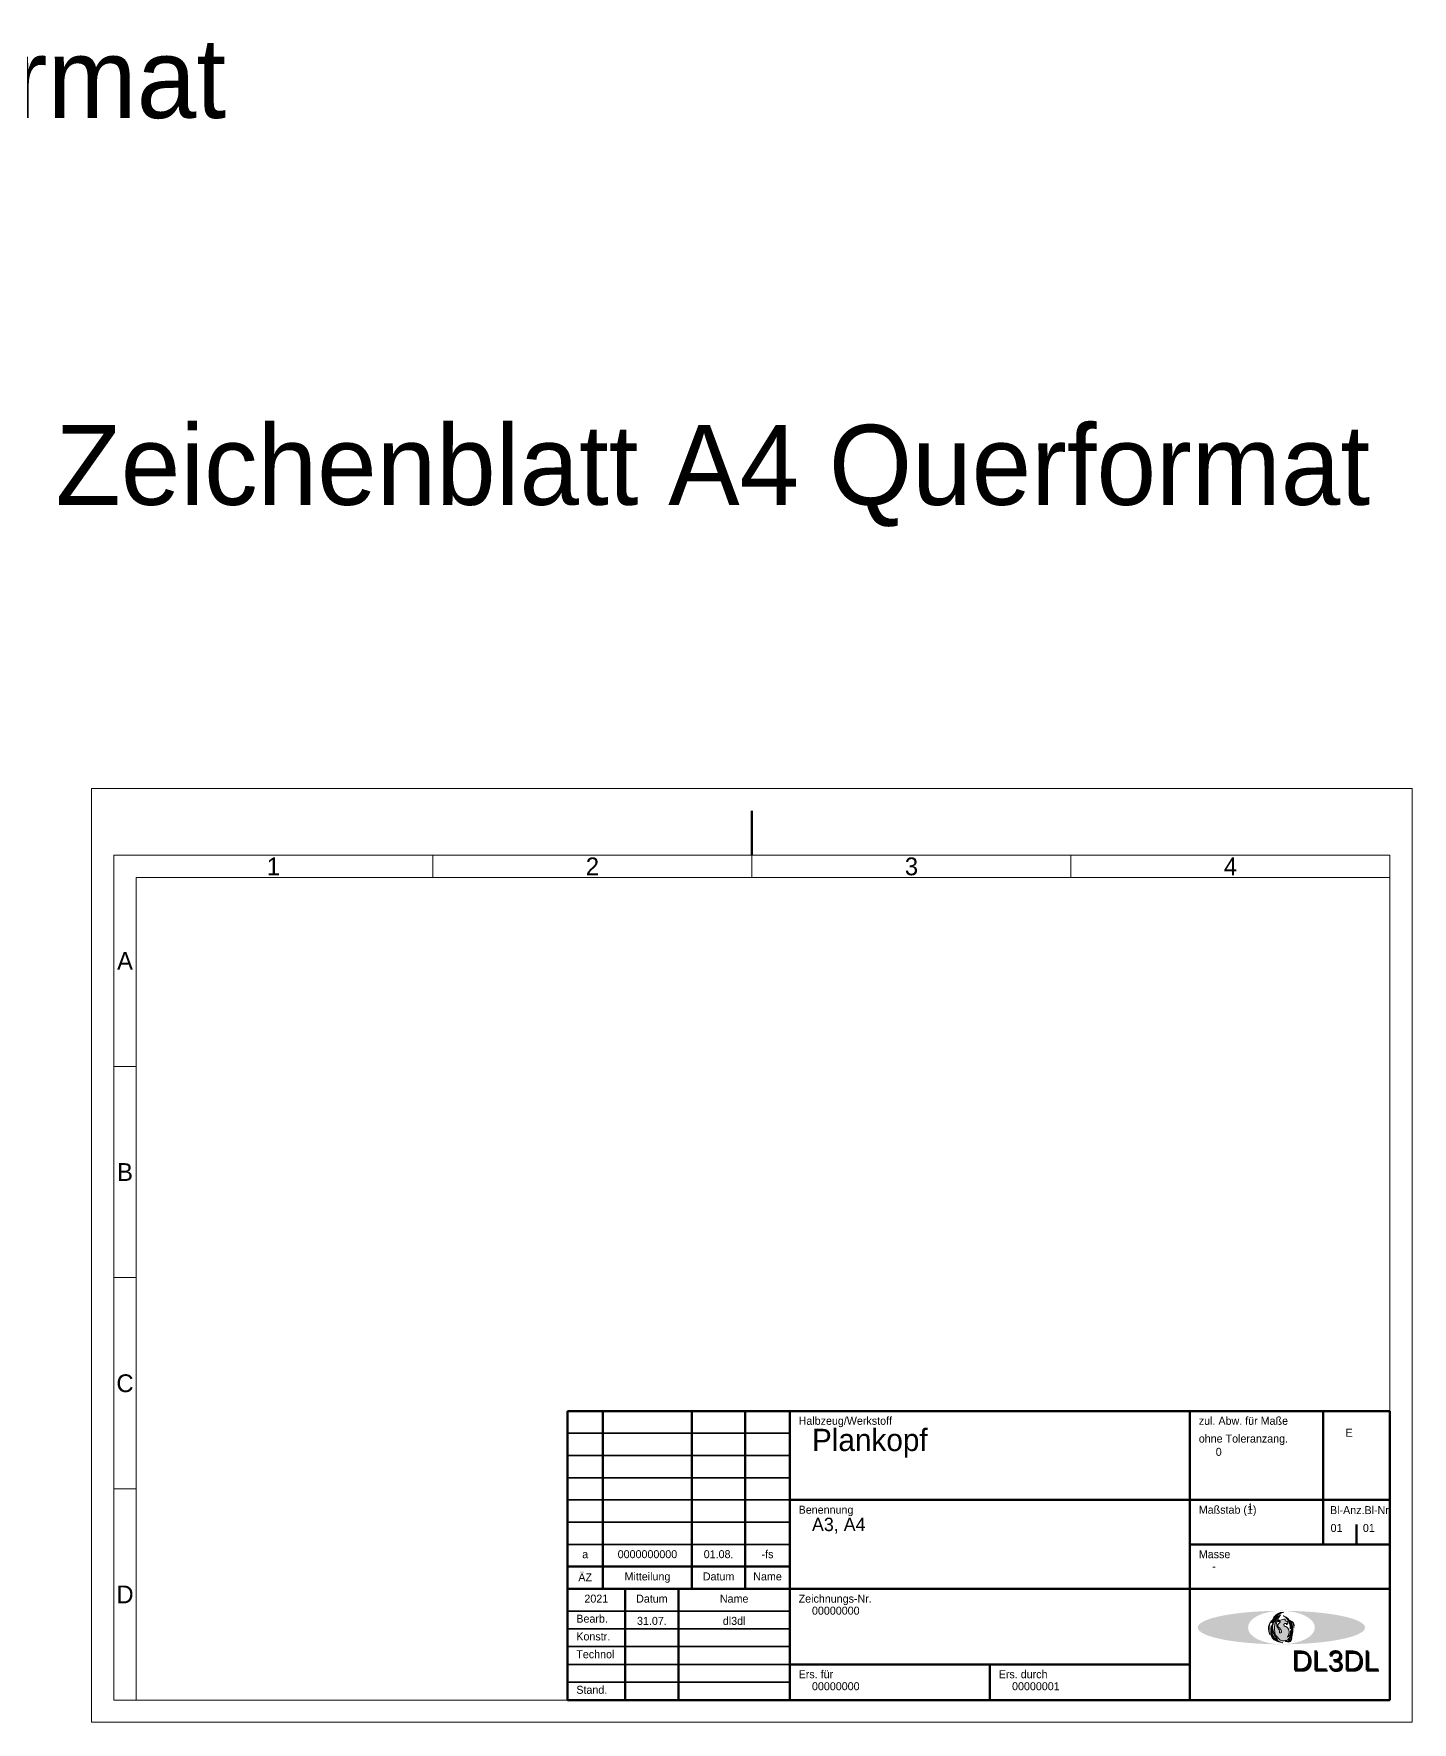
# Model space of a CAD drawing. Header units: millimetres. Extents: x -10 to 4154, y -219 to 3798.
# Drawn here: x 3835.8 to 4145.9, y 367.3 to 747.1 of the extents above; entities that cross this region are included whole.
import ezdxf
from ezdxf.enums import TextEntityAlignment as Align

# ---------------------------------------------------------------- set-up
doc = ezdxf.new("R2010")
doc.units = ezdxf.units.MM
for name, color, linetype, lineweight, true_color in [('_Logo_A_oval', 1, 'Continuous', 5, 0xff0000), ('_Logo_B_oval', 30, 'Continuous', 5, 0xff7f00), ('_Logo_C_oval', 16, 'Continuous', 5, 0x4c0000), ('_Logo_Phoenix', 96, 'Continuous', 5, 0x004c00), ('_Logo_Text1', 5, 'Continuous', 5, 0x0000ff), ('_Logo_Text2', 1, 'Continuous', 5, 0xff0000), ('Begrenzungslinie Felder', 5, 'Continuous', 50, 0x0000ff), ('Begrenzungslinie Schriftfeld', 30, 'Continuous', 100, 0xff7f00), ('Blattformate', 2, 'Continuous', 5, 0xffff00), ('Legende', 7, 'Continuous', 5, 0x000000), ('Lochung', 94, 'Continuous', 50, 0x008000), ('PK_Txt_ausgef', 3, 'Continuous', 5, 0x00ff00), ('Text_Ausgef', 3, 'Continuous', 5, 0x00ff00), ('Text_Vorgabe', 1, 'Continuous', 5, 0xff0000), ('Zeichnungsrahmen_1', 7, 'Continuous', 5, 0x000000), ('Zeilenlinie', 134, 'Continuous', 35, 0x008080)]:
    doc.layers.add(name, color=color, linetype=linetype, lineweight=lineweight, true_color=true_color)
doc.styles.add('textstyle323', font='')
doc.styles.add('textstyle325', font='')
doc.styles.add('textstyle327', font='')
doc.styles.add('textstyle329', font='')
doc.styles.add('textstyle331', font='')
doc.styles.add('textstyle333', font='')
doc.styles.add('textstyle335', font='')
doc.styles.add('textstyle337', font='')
doc.styles.add('textstyle564', font='')
doc.styles.add('textstyle565', font='')
doc.styles.add('textstyle778', font='')
doc.styles.add('textstyle779', font='')
doc.styles.add('textstyle780', font='')
doc.styles.add('textstyle781', font='')
doc.styles.add('textstyle782', font='')
doc.styles.add('textstyle783', font='')
doc.styles.add('textstyle784', font='')
doc.styles.add('textstyle785', font='')
doc.styles.add('textstyle786', font='')
doc.styles.add('textstyle787', font='')
doc.styles.add('textstyle788', font='')
doc.styles.add('textstyle789', font='')
doc.styles.add('textstyle790', font='')
doc.styles.add('textstyle791', font='')
doc.styles.add('textstyle792', font='')
doc.styles.add('textstyle793', font='')
doc.styles.add('textstyle794', font='')
doc.styles.add('textstyle795', font='')
doc.styles.add('textstyle844', font='')
doc.styles.add('textstyle845', font='')
doc.styles.add('textstyle856', font='')
doc.styles.add('textstyle857', font='')
doc.styles.add('textstyle858', font='')
doc.styles.add('textstyle859', font='')
doc.styles.add('textstyle860', font='')
doc.styles.add('textstyle861', font='')
doc.styles.add('textstyle862', font='')
doc.styles.add('textstyle863', font='')
doc.styles.add('textstyle864', font='')
doc.styles.add('textstyle865', font='')
doc.styles.add('textstyle866', font='')
doc.styles.add('textstyle867', font='')
doc.styles.add('textstyle868', font='')
doc.styles.add('textstyle869', font='')
doc.styles.add('textstyle870', font='')
doc.styles.add('textstyle871', font='')
doc.styles.add('textstyle872', font='')
doc.styles.add('textstyle873', font='')
doc.styles.add('textstyle874', font='')
doc.styles.add('textstyle875', font='')
doc.styles.get('textstyle323').set_extended_font_data('TGL 31034-1')
doc.styles.get('textstyle325').set_extended_font_data('TGL 31034-1')
doc.styles.get('textstyle327').set_extended_font_data('TGL 31034-1')
doc.styles.get('textstyle329').set_extended_font_data('TGL 31034-1')
doc.styles.get('textstyle331').set_extended_font_data('TGL 31034-1')
doc.styles.get('textstyle333').set_extended_font_data('TGL 31034-1')
doc.styles.get('textstyle335').set_extended_font_data('TGL 31034-1')
doc.styles.get('textstyle337').set_extended_font_data('TGL 31034-1')
doc.styles.get('textstyle564').set_extended_font_data('TGL 31034-1')
doc.styles.get('textstyle565').set_extended_font_data('TGL 31034-1')
doc.styles.get('textstyle778').set_extended_font_data('TGL 31034-1')
doc.styles.get('textstyle779').set_extended_font_data('TGL 31034-1')
doc.styles.get('textstyle780').set_extended_font_data('TGL 31034-1')
doc.styles.get('textstyle781').set_extended_font_data('TGL 31034-1')
doc.styles.get('textstyle782').set_extended_font_data('TGL 31034-1')
doc.styles.get('textstyle783').set_extended_font_data('TGL 31034-1')
doc.styles.get('textstyle784').set_extended_font_data('TGL 31034-1')
doc.styles.get('textstyle785').set_extended_font_data('TGL 31034-1')
doc.styles.get('textstyle786').set_extended_font_data('TGL 31034-1')
doc.styles.get('textstyle787').set_extended_font_data('TGL 31034-1')
doc.styles.get('textstyle788').set_extended_font_data('TGL 31034-1')
doc.styles.get('textstyle789').set_extended_font_data('TGL 31034-1')
doc.styles.get('textstyle790').set_extended_font_data('TGL 31034-1')
doc.styles.get('textstyle791').set_extended_font_data('TGL 31034-1')
doc.styles.get('textstyle792').set_extended_font_data('TGL 31034-1')
doc.styles.get('textstyle793').set_extended_font_data('TGL 31034-1')
doc.styles.get('textstyle794').set_extended_font_data('TGL 31034-1')
doc.styles.get('textstyle795').set_extended_font_data('TGL 31034-1')
doc.styles.get('textstyle844').set_extended_font_data('Arial')
doc.styles.get('textstyle845').set_extended_font_data('Arial')
doc.styles.get('textstyle856').set_extended_font_data('TGL 31034-1')
doc.styles.get('textstyle857').set_extended_font_data('TGL 31034-1')
doc.styles.get('textstyle858').set_extended_font_data('TGL 31034-1')
doc.styles.get('textstyle859').set_extended_font_data('TGL 31034-1')
doc.styles.get('textstyle860').set_extended_font_data('TGL 31034-1')
doc.styles.get('textstyle861').set_extended_font_data('TGL 31034-1')
doc.styles.get('textstyle862').set_extended_font_data('TGL 31034-1')
doc.styles.get('textstyle863').set_extended_font_data('TGL 31034-1')
doc.styles.get('textstyle864').set_extended_font_data('TGL 31034-1')
doc.styles.get('textstyle865').set_extended_font_data('TGL 31034-1')
doc.styles.get('textstyle866').set_extended_font_data('TGL 31034-1')
doc.styles.get('textstyle867').set_extended_font_data('TGL 31034-1')
doc.styles.get('textstyle868').set_extended_font_data('TGL 31034-1')
doc.styles.get('textstyle869').set_extended_font_data('TGL 31034-1')
doc.styles.get('textstyle870').set_extended_font_data('TGL 31034-1')
doc.styles.get('textstyle871').set_extended_font_data('TGL 31034-1')
doc.styles.get('textstyle872').set_extended_font_data('TGL 31034-1')
doc.styles.get('textstyle873').set_extended_font_data('TGL 31034-1')
doc.styles.get('textstyle874').set_extended_font_data('TGL 31034-1')
doc.styles.get('textstyle875').set_extended_font_data('TGL 31034-1')

msp = doc.modelspace()

# ---------------------------------------------------------------- hatches: boundary and pattern name
at = {"layer": '_Logo_A_oval'}
h = msp.add_hatch(color=256, dxfattribs=at)
edge = h.paths.add_edge_path()
edge.add_ellipse((4116.43, 388.62), major_axis=(7.52, 0), ratio=0.5, start_angle=0, end_angle=360)
edge = h.paths.add_edge_path()
edge.add_ellipse((4116.43, 388.62), major_axis=(11.29, 0), ratio=0.333333, start_angle=0, end_angle=360)
at = {"layer": '_Logo_B_oval'}
h = msp.add_hatch(color=256, dxfattribs=at)
edge = h.paths.add_edge_path()
edge.add_ellipse((4116.43, 388.62), major_axis=(11.29, 0), ratio=0.333333, start_angle=0, end_angle=360)
edge = h.paths.add_edge_path()
edge.add_ellipse((4116.43, 388.62), major_axis=(15.05, 0), ratio=0.25, start_angle=0, end_angle=360)
at = {"layer": '_Logo_C_oval'}
h = msp.add_hatch(color=256, dxfattribs=at)
edge = h.paths.add_edge_path()
edge.add_ellipse((4116.43, 388.62), major_axis=(15.05, 0), ratio=0.25, start_angle=0, end_angle=360)
edge = h.paths.add_edge_path()
edge.add_ellipse((4116.43, 388.62), major_axis=(18.81, 0), ratio=0.2, start_angle=0, end_angle=360)
at = {"layer": '_Logo_Phoenix'}
h = msp.add_hatch(color=256, dxfattribs=at)
edge = h.paths.add_edge_path()
edge.add_spline(control_points=[(4115.87, 388.15), (4116.18, 387.96), (4115.97, 387.61), (4115.97, 387.61), (4115.97, 387.61), (4116.04, 387.43), (4116.51, 387.42), (4116.44, 387.86), (4116.35, 388.15), (4115.96, 388.54), (4115.65, 388.8), (4115.53, 389.15), (4115.76, 389.51), (4116.14, 389.76), (4116.21, 389.85), (4116.15, 389.98), (4115.94, 389.98), (4115.75, 389.93), (4115.59, 390.01), (4115.63, 390.28), (4115.87, 390.4), (4115.88, 390.41), (4115.88, 390.4), (4115.81, 390.29), (4115.7, 390.21), (4115.8, 390.13), (4116.08, 390.21), (4116.42, 390.39), (4117.03, 390.52), (4117.25, 390.49), (4117.28, 390.43), (4117.31, 390.24), (4117.23, 390.08), (4117.53, 390.11), (4117.74, 390.02), (4117.91, 389.84), (4117.87, 389.56), (4117.67, 389.3), (4117.59, 389.24), (4117.59, 389.24), (4117.57, 389.39), (4117.52, 389.54), (4117.34, 389.58), (4117.09, 389.54), (4116.98, 389.3), (4117, 389), (4117.22, 388.91), (4117.66, 388.76), (4117.87, 388.49)], knot_values=[0, 0, 0, 0, 1, 2, 3, 4, 5, 6, 7, 8, 9, 10, 11, 12, 13, 14, 15, 16, 17, 18, 19, 20, 21, 22, 23, 24, 25, 26, 27, 28, 29, 30, 31, 32, 33, 34, 35, 36, 37, 38, 39, 40, 41, 42, 43, 44, 45, 46, 46, 46, 46], degree=3, periodic=0)
edge.add_spline(control_points=[(4117.87, 388.49), (4118.07, 388.14), (4118.21, 387.65), (4118.13, 387.18), (4117.96, 386.75), (4117.8, 386.48), (4117.8, 386.48), (4118.32, 386.79), (4118.46, 387.32), (4118.45, 387.73), (4118.41, 387.84), (4118.56, 387.57), (4118.58, 387.09), (4118.48, 386.79), (4118.06, 386.02), (4117.62, 385.73), (4117.13, 385.6), (4116.54, 385.59), (4116.17, 385.78), (4116.17, 385.78), (4116.17, 385.78)], knot_values=[0, 0, 0, 0, 1, 2, 3, 4, 5, 6, 7, 8, 9, 10, 11, 12, 13, 14, 15, 16, 17, 18, 18, 18, 18], degree=3, periodic=0)
edge.add_spline(control_points=[(4116.17, 385.78), (4116.17, 385.78), (4116.12, 385.75), (4113.23, 389.08), (4116.23, 391.48)], knot_values=[0, 0, 0, 0, 1, 2, 2, 2, 2], degree=3, periodic=0)
edge.add_spline(control_points=[(4116.23, 391.48), (4114.91, 389.76), (4115.87, 388.15), (4115.87, 388.15), (4115.87, 388.15), (4115.87, 388.15), (4115.87, 388.15)], knot_values=[0, 0, 0, 0, 1, 2, 3, 4, 4, 4, 4], degree=3, periodic=0)
h = msp.add_hatch(color=256, dxfattribs=at)
edge = h.paths.add_edge_path()
edge.add_spline(control_points=[(4115.78, 391.53), (4114.3, 388.63), (4115.68, 385.62), (4115.68, 385.6), (4115.68, 385.6), (4113.53, 388.67), (4115.78, 391.53), (4115.78, 391.53), (4115.78, 391.53)], knot_values=[0, 0, 0, 0, 1, 2, 3, 4, 5, 6, 6, 6, 6], degree=3, periodic=0)
h = msp.add_hatch(color=256, dxfattribs=at)
edge = h.paths.add_edge_path()
edge.add_spline(control_points=[(4117, 392.07), (4115.01, 391.59), (4114.27, 389.68), (4114.27, 389.68)], knot_values=[0, 0, 0, 0, 1, 1, 1, 1], degree=3, periodic=0)
edge.add_spline(control_points=[(4114.27, 389.68), (4114.3, 389.82), (4114.57, 392.06), (4117, 392.07)], knot_values=[0, 0, 0, 0, 1, 1, 1, 1], degree=3, periodic=0)
h = msp.add_hatch(color=256, dxfattribs=at)
edge = h.paths.add_edge_path()
edge.add_spline(control_points=[(4118.32, 389.22), (4118.36, 388.98), (4118.39, 388.79), (4118.41, 388.49), (4118.42, 388.26), (4118.41, 388.26), (4118.41, 388.26), (4118.52, 388.57), (4118.52, 388.95), (4118.44, 389.62), (4118.23, 390.23), (4118.05, 390.53), (4117.54, 390.95), (4116.86, 391.25), (4116.86, 391.25), (4116.86, 391.25)], knot_values=[0, 0, 0, 0, 1, 2, 3, 4, 5, 6, 7, 8, 9, 10, 11, 12, 13, 13, 13, 13], degree=3, periodic=0)
edge.add_spline(control_points=[(4116.86, 391.25), (4117.27, 391.04), (4117.5, 390.81), (4117.74, 390.5), (4117.99, 390.17), (4118.22, 389.66), (4118.32, 389.22)], knot_values=[0, 0, 0, 0, 1, 2, 3, 4, 4, 4, 4], degree=3, periodic=0)
h = msp.add_hatch(color=256, dxfattribs=at)
edge = h.paths.add_edge_path()
edge.add_spline(control_points=[(4114.25, 390.22), (4113.04, 389.08), (4113.63, 387.16), (4113.89, 387.03)], knot_values=[0, 0, 0, 0, 1, 1, 1, 1], degree=3, periodic=0)
edge.add_spline(control_points=[(4113.89, 387.03), (4113.81, 387.1), (4113.23, 389.01), (4114.25, 390.22)], knot_values=[0, 0, 0, 0, 1, 1, 1, 1], degree=3, periodic=0)
h = msp.add_hatch(color=256, dxfattribs=at)
edge = h.paths.add_edge_path()
edge.add_spline(control_points=[(4114.11, 389.01), (4114.18, 386.18), (4116.64, 385.21), (4116.64, 385.21), (4116.64, 385.21), (4113.87, 385.89), (4114.13, 388.98), (4114.13, 388.98), (4114.11, 389.01)], knot_values=[0, 0, 0, 0, 1, 2, 3, 4, 5, 6, 6, 6, 6], degree=3, periodic=0)
h = msp.add_hatch(color=256, dxfattribs=at)
edge = h.paths.add_edge_path()
edge.add_spline(control_points=[(4118.97, 387.61), (4118.95, 387.23), (4118.83, 386.72), (4118.67, 386.44), (4118.31, 386.1), (4118.11, 385.9), (4118.11, 385.9), (4118.25, 386.16), (4118.45, 386.48), (4118.57, 386.79), (4118.58, 387.09), (4118.44, 387.78)], knot_values=[0, 0, 0, 0, 1, 2, 3, 4, 5, 6, 7, 8, 9, 9, 9, 9], degree=3, periodic=0)
edge.add_spline(control_points=[(4118.44, 387.78), (4118.63, 387.87), (4118.67, 388.08), (4118.69, 388.72), (4118.65, 389.28), (4118.64, 389.59), (4118.44, 390.2), (4118.33, 390.28), (4118.67, 389.85), (4118.78, 389.55), (4118.89, 389.12), (4118.95, 388.71), (4118.98, 388.14), (4118.97, 387.61)], knot_values=[0, 0, 0, 0, 1, 2, 3, 4, 5, 6, 7, 8, 9, 10, 11, 11, 11, 11], degree=3, periodic=0)
h = msp.add_hatch(color=256, dxfattribs=at)
edge = h.paths.add_edge_path()
edge.add_spline(control_points=[(4119.23, 388.47), (4119.23, 388.87), (4119.17, 389.14), (4119.11, 389.44), (4118.99, 389.68), (4118.72, 390.06), (4118.72, 390.06), (4118.72, 390.06)], knot_values=[0, 0, 0, 0, 1, 2, 3, 4, 5, 5, 5, 5], degree=3, periodic=0)
edge.add_spline(control_points=[(4118.72, 390.06), (4119.35, 389.74), (4119.23, 388.47), (4119.23, 388.47), (4119.23, 388.47)], knot_values=[0, 0, 0, 0, 1, 2, 2, 2, 2], degree=3, periodic=0)
h = msp.add_hatch(color=256, dxfattribs=at)
edge = h.paths.add_edge_path()
edge.add_spline(control_points=[(4117.43, 385.47), (4117.7, 385.36), (4118.15, 385.35), (4118.39, 385.42), (4118.61, 385.67), (4118.75, 386.01), (4118.77, 386.26), (4118.79, 386.37), (4118.79, 386.37), (4118.79, 386.37), (4118.7, 386.15), (4118.63, 386.07), (4118.45, 385.85), (4118.26, 385.72), (4118.08, 385.64), (4117.8, 385.55), (4117.52, 385.53), (4117.43, 385.53), (4117.33, 385.54), (4117.33, 385.53), (4117.33, 385.53), (4117.39, 385.49), (4117.43, 385.47), (4117.43, 385.47), (4117.43, 385.47)], knot_values=[0, 0, 0, 0, 1, 2, 3, 4, 5, 6, 7, 8, 9, 10, 11, 12, 13, 14, 15, 16, 17, 18, 19, 20, 21, 22, 22, 22, 22], degree=3, periodic=0)

# ---------------------------------------------------------------- linework, layer by layer
for points in [[(4116.23, 391.48), (4113.23, 389.08), (4116.12, 385.75), (4116.17, 385.78), (4116.17, 385.78)], [(4115.78, 391.53), (4114.3, 388.63), (4115.68, 385.62), (4115.68, 385.6), (4115.68, 385.6), (4113.53, 388.67), (4115.78, 391.53), (4115.78, 391.53), (4115.78, 391.53)], [(4117, 392.07), (4114.57, 392.06), (4114.3, 389.82), (4114.27, 389.68)], [(4117, 392.07), (4115.01, 391.59), (4114.27, 389.68), (4114.27, 389.68)], [(4116.23, 391.48), (4114.91, 389.76), (4115.87, 388.15), (4115.87, 388.15), (4115.87, 388.15), (4115.87, 388.15), (4115.87, 388.15)], [(4116.86, 391.25), (4117.27, 391.04), (4117.5, 390.81), (4117.74, 390.5), (4117.99, 390.17), (4118.22, 389.66), (4118.32, 389.22)], [(4118.32, 389.22), (4118.36, 388.98), (4118.39, 388.79), (4118.41, 388.49), (4118.42, 388.26), (4118.41, 388.26), (4118.41, 388.26), (4118.52, 388.57), (4118.52, 388.95), (4118.44, 389.62), (4118.23, 390.23), (4118.05, 390.53), (4117.54, 390.95), (4116.86, 391.25), (4116.86, 391.25), (4116.86, 391.25)], [(4114.25, 390.22), (4113.04, 389.08), (4113.63, 387.16), (4113.89, 387.03)], [(4114.25, 390.22), (4113.23, 389.01), (4113.81, 387.1), (4113.89, 387.03)], [(4114.11, 389.01), (4114.18, 386.18), (4116.64, 385.21), (4116.64, 385.21), (4116.64, 385.21), (4113.87, 385.89), (4114.13, 388.98), (4114.13, 388.98), (4114.11, 389.01)], [(4115.87, 388.15), (4116.18, 387.96), (4115.97, 387.61), (4115.97, 387.61), (4115.97, 387.61), (4116.04, 387.43), (4116.51, 387.42), (4116.44, 387.86), (4116.35, 388.15), (4115.96, 388.54), (4115.65, 388.8), (4115.53, 389.15), (4115.76, 389.51), (4116.14, 389.76), (4116.21, 389.85), (4116.15, 389.98), (4115.94, 389.98), (4115.75, 389.93), (4115.59, 390.01), (4115.63, 390.28), (4115.87, 390.4), (4115.88, 390.41), (4115.88, 390.4), (4115.81, 390.29), (4115.7, 390.21), (4115.8, 390.13), (4116.08, 390.21), (4116.42, 390.39), (4117.03, 390.52), (4117.25, 390.49), (4117.28, 390.43), (4117.31, 390.24), (4117.23, 390.08), (4117.53, 390.11), (4117.74, 390.02), (4117.91, 389.84), (4117.87, 389.56), (4117.67, 389.3), (4117.59, 389.24), (4117.59, 389.24), (4117.57, 389.39), (4117.52, 389.54), (4117.34, 389.58), (4117.09, 389.54), (4116.98, 389.3), (4117, 389), (4117.22, 388.91), (4117.66, 388.76), (4117.87, 388.49)], [(4117.87, 388.49), (4118.07, 388.14), (4118.21, 387.65), (4118.13, 387.18), (4117.96, 386.75), (4117.8, 386.48), (4117.8, 386.48), (4118.32, 386.79), (4118.46, 387.32), (4118.45, 387.73), (4118.41, 387.84), (4118.56, 387.57), (4118.58, 387.09), (4118.48, 386.79), (4118.06, 386.02), (4117.62, 385.73), (4117.13, 385.6), (4116.54, 385.59), (4116.17, 385.78), (4116.17, 385.78), (4116.17, 385.78)], [(4118.97, 387.61), (4118.95, 387.23), (4118.83, 386.72), (4118.67, 386.44), (4118.31, 386.1), (4118.11, 385.9), (4118.11, 385.9), (4118.25, 386.16), (4118.45, 386.48), (4118.57, 386.79), (4118.58, 387.09), (4118.44, 387.78)], [(4118.44, 387.78), (4118.63, 387.87), (4118.67, 388.08), (4118.69, 388.72), (4118.65, 389.28), (4118.64, 389.59), (4118.44, 390.2), (4118.33, 390.28), (4118.67, 389.85), (4118.78, 389.55), (4118.89, 389.12), (4118.95, 388.71), (4118.98, 388.14), (4118.97, 387.61)], [(4118.72, 390.06), (4119.35, 389.74), (4119.23, 388.47), (4119.23, 388.47), (4119.23, 388.47)], [(4119.23, 388.47), (4119.23, 388.87), (4119.17, 389.14), (4119.11, 389.44), (4118.99, 389.68), (4118.72, 390.06), (4118.72, 390.06), (4118.72, 390.06)], [(4117.43, 385.47), (4117.7, 385.36), (4118.15, 385.35), (4118.39, 385.42), (4118.61, 385.67), (4118.75, 386.01), (4118.77, 386.26), (4118.79, 386.37), (4118.79, 386.37), (4118.79, 386.37), (4118.7, 386.15), (4118.63, 386.07), (4118.45, 385.85), (4118.26, 385.72), (4118.08, 385.64), (4117.8, 385.55), (4117.52, 385.53), (4117.43, 385.53), (4117.33, 385.54), (4117.33, 385.53), (4117.33, 385.53), (4117.39, 385.49), (4117.43, 385.47), (4117.43, 385.47), (4117.43, 385.47)]]:
    msp.add_open_spline(points, degree=3, dxfattribs=at)
at = {"layer": 'Begrenzungslinie Felder'}
for p, q in [((3963.85, 437.32), (3963.85, 397.32)), ((3983.85, 437.32), (3983.85, 397.32)), ((3995.85, 437.32), (3995.85, 397.32)), ((4005.85, 372.32), (4005.85, 437.32)), ((4095.85, 437.32), (4095.85, 417.32)), ((4125.85, 437.32), (4125.85, 407.32)), ((4095.85, 417.32), (4005.85, 417.32)), ((4095.85, 417.32), (4095.85, 380.32)), ((4140.85, 417.32), (4095.85, 417.32)), ((4133.35, 407.32), (4133.35, 411.82)), ((4125.85, 407.32), (4095.85, 407.32)), ((4133.35, 407.32), (4125.85, 407.32)), ((4140.85, 407.32), (4133.35, 407.32)), ((3955.85, 402.32), (4005.85, 402.32)), ((3955.85, 397.32), (4005.85, 397.32)), ((3968.85, 372.32), (3968.85, 397.32)), ((3980.85, 372.32), (3980.85, 397.32)), ((4005.85, 397.32), (4095.85, 397.32)), ((4095.85, 397.32), (4140.85, 397.32)), ((4095.85, 380.32), (4005.85, 380.32)), ((4050.85, 372.32), (4050.85, 380.32)), ((4095.85, 372.32), (4095.85, 380.32))]:
    msp.add_line(p, q, dxfattribs=at)
at = {"layer": 'Begrenzungslinie Schriftfeld'}
for p, q in [((3955.85, 437.32), (3963.85, 437.32)), ((3955.85, 437.32), (3955.85, 432.32)), ((3963.85, 437.32), (3983.85, 437.32)), ((3983.85, 437.32), (3995.85, 437.32)), ((3995.85, 437.32), (4005.85, 437.32)), ((4005.85, 437.32), (4095.85, 437.32)), ((4140.85, 437.32), (4095.85, 437.32)), ((4140.85, 437.32), (4140.85, 417.32)), ((3955.85, 432.32), (3955.85, 427.32)), ((3955.85, 427.32), (3955.85, 422.32)), ((3955.85, 422.32), (3955.85, 417.32)), ((3955.85, 417.32), (3955.85, 412.32)), ((4140.85, 417.32), (4140.85, 407.32)), ((3955.85, 412.32), (3955.85, 407.32)), ((3955.85, 407.32), (3955.85, 402.32)), ((4140.85, 407.32), (4140.85, 372.32)), ((3955.85, 402.32), (3955.85, 397.32)), ((3955.85, 392.32), (3955.85, 397.32)), ((3955.85, 388.32), (3955.85, 392.32)), ((3955.85, 384.32), (3955.85, 388.32)), ((3955.85, 380.32), (3955.85, 384.32)), ((3955.85, 376.32), (3955.85, 380.32)), ((3955.85, 372.32), (3955.85, 376.32)), ((3968.85, 372.32), (3955.85, 372.32)), ((3980.85, 372.32), (3968.85, 372.32)), ((4005.85, 372.32), (3980.85, 372.32)), ((4005.85, 372.32), (4050.85, 372.32)), ((4050.85, 372.32), (4095.85, 372.32)), ((4095.85, 372.32), (4140.85, 372.32))]:
    msp.add_line(p, q, dxfattribs=at)
at = {"layer": 'Blattformate'}
for p, q in [((4145.85, 577.32), (3848.85, 577.32)), ((3848.85, 577.32), (3848.85, 367.32)), ((4145.85, 367.32), (4145.85, 577.32)), ((3848.85, 367.32), (4145.85, 367.32))]:
    msp.add_line(p, q, dxfattribs=at)
at = {"layer": 'Lochung'}
msp.add_line((3997.35, 562.32), (3997.35, 572.32), dxfattribs=at)
at = {"layer": 'Zeichnungsrahmen_1'}
for p, q in [((3853.85, 372.32), (3853.85, 562.32)), ((3853.85, 562.32), (4140.85, 562.32)), ((3925.6, 562.32), (3925.6, 557.32)), ((3997.35, 562.32), (3997.35, 557.32)), ((4069.1, 562.32), (4069.1, 557.32)), ((4140.85, 562.32), (4140.85, 437.32)), ((4140.85, 557.32), (3858.85, 557.32)), ((3858.85, 557.32), (3858.85, 372.32)), ((3853.85, 514.82), (3858.85, 514.82)), ((3853.85, 467.32), (3858.85, 467.32)), ((3853.85, 419.82), (3858.85, 419.82)), ((3853.85, 372.32), (3955.85, 372.32))]:
    msp.add_line(p, q, dxfattribs=at)
at = {"layer": 'Zeilenlinie'}
for p, q in [((3955.85, 432.32), (4005.85, 432.32)), ((3955.85, 427.32), (4005.85, 427.32)), ((3955.85, 422.32), (4005.85, 422.32)), ((3955.85, 417.32), (4005.85, 417.32)), ((3955.85, 412.32), (4005.85, 412.32)), ((3955.85, 407.32), (4005.85, 407.32)), ((3955.85, 392.32), (4005.85, 392.32)), ((3955.85, 388.32), (4005.85, 388.32)), ((3955.85, 384.32), (4005.85, 384.32)), ((3955.85, 380.32), (4005.85, 380.32)), ((3955.85, 376.32), (4005.85, 376.32)), ((3955.85, 376.32), (4005.85, 376.32))]:
    msp.add_line(p, q, dxfattribs=at)

# ---------------------------------------------------------------- texts
at = {"layer": '_Logo_Text1', "style": 'textstyle844'}
msp.add_text('DL3DL', height=4.514, dxfattribs=at).set_placement((4128.8, 380.93), align=Align.MIDDLE_CENTER)
at = {"layer": '_Logo_Text2', "style": 'textstyle845'}
msp.add_text('DL3DL', height=4.514, dxfattribs=at).set_placement((4128.59, 381.22), align=Align.MIDDLE_CENTER)
at = {"layer": 'Legende'}
for s, style, p in [('Zeichenblatt A4 Hochformat', 'textstyle565', (3580.71, 746.13)), ('Zeichenblatt A4 Querformat', 'textstyle564', (3840.71, 659.13))]:
    msp.add_text(s, height=18, dxfattribs=dict(at, style=style)).set_placement(p, align=Align.TOP_LEFT)
at = {"layer": 'PK_Txt_ausgef', "style": 'textstyle783'}
msp.add_text('1', height=1.5, dxfattribs=at).set_placement((4108.92, 415.79), align=Align.MIDDLE_LEFT)
at = {"layer": 'Text_Ausgef'}
for s, height, style, p in [('Plankopf', 5, 'textstyle791', (4010.85, 433.32)), ('E', 1.8, 'textstyle782', (4130.85, 433.32)), ('0', 1.8, 'textstyle786', (4101.66, 429.04)), ('A3, A4', 3, 'textstyle790', (4010.85, 413.32)), ('01', 1.8, 'textstyle784', (4127.49, 411.92)), ('01', 1.8, 'textstyle785', (4134.75, 411.92)), ('-', 1.8, 'textstyle787', (4100.85, 403.32)), ('00000000', 1.8, 'textstyle789', (4010.85, 393.32)), ('00000000', 1.8, 'textstyle795', (4010.85, 376.32)), ('00000001', 1.8, 'textstyle788', (4055.85, 376.32))]:
    msp.add_text(s, height=height, dxfattribs=dict(at, style=style)).set_placement(p, align=Align.TOP_LEFT)
for s, style, p in [('a', 'textstyle779', (3959.85, 406.02)), ('0000000000', 'textstyle780', (3973.85, 406.02)), ('01.08.', 'textstyle781', (3989.85, 406.02)), ('-fs', 'textstyle792', (4000.85, 406.02)), ('2021', 'textstyle778', (3962.35, 396.02)), ('31.07.', 'textstyle793', (3974.85, 391.02)), ('dl3dl', 'textstyle794', (3993.35, 391.02))]:
    msp.add_text(s, height=1.8, dxfattribs=dict(at, style=style)).set_placement(p, align=Align.TOP_CENTER)
at = {"layer": 'Text_Vorgabe'}
for s, style, p in [('Halbzeug/Werkstoff', 'textstyle862', (4007.85, 436.02)), ('zul. Abw. für Maße', 'textstyle859', (4097.85, 436.02)), ('ohne Toleranzang.', 'textstyle860', (4097.85, 432.02)), ('Benennung', 'textstyle863', (4007.85, 416.02)), ('Maßstab (1)', 'textstyle861', (4097.85, 416.02)), ('Bl-Anz.Bl-Nr.', 'textstyle857', (4127.36, 415.93)), ('Masse', 'textstyle856', (4097.85, 406.02)), ('Zeichnungs-Nr.', 'textstyle864', (4007.85, 396.02)), ('Bearb.', 'textstyle871', (3957.85, 391.52)), ('Konstr.', 'textstyle870', (3957.85, 387.52)), ('Technol', 'textstyle875', (3957.85, 383.52)), ('Ers. für', 'textstyle865', (4007.85, 379.02)), ('Ers. durch', 'textstyle858', (4052.85, 379.02)), ('Stand.', 'textstyle874', (3957.85, 375.52))]:
    msp.add_text(s, height=1.8, dxfattribs=dict(at, style=style)).set_placement(p, align=Align.TOP_LEFT)
for s, style, p in [('ÄZ', 'textstyle866', (3959.85, 400.82)), ('Mitteilung', 'textstyle867', (3973.85, 401.02)), ('Datum', 'textstyle868', (3989.85, 401.02)), ('Name', 'textstyle869', (4000.85, 401.02)), ('Datum', 'textstyle872', (3974.85, 396.02)), ('Name', 'textstyle873', (3993.35, 396.02))]:
    msp.add_text(s, height=1.8, dxfattribs=dict(at, style=style)).set_placement(p, align=Align.TOP_CENTER)
at = {"layer": 'Zeichnungsrahmen_1'}
for s, style, p in [('1', 'textstyle335', (3889.73, 559.82)), ('2', 'textstyle337', (3961.48, 559.82)), ('3', 'textstyle331', (4033.23, 559.82)), ('4', 'textstyle333', (4104.98, 559.82)), ('A', 'textstyle327', (3856.35, 538.57)), ('B', 'textstyle329', (3856.35, 491.07)), ('C', 'textstyle323', (3856.35, 443.57)), ('D', 'textstyle325', (3856.35, 396.07))]:
    msp.add_text(s, height=4, dxfattribs=dict(at, style=style)).set_placement(p, align=Align.MIDDLE_CENTER)

doc.saveas('drawing.dxf')
